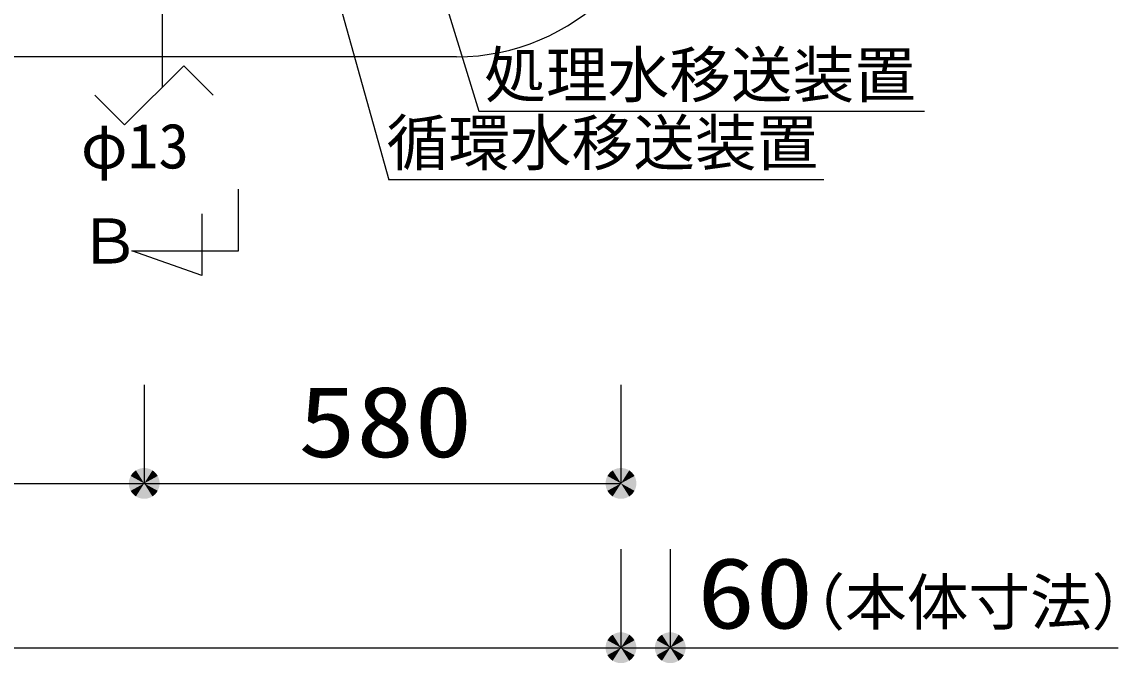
# Model space of a CAD drawing. Units: millimetres, scale not verified. Extents: x -8093 to 8093, y -5792 to 5792.
# Drawn here: x -5071 to -3738, y -150 to 631 of the extents above; entities that cross this region are included whole.
import ezdxf
from ezdxf.enums import TextEntityAlignment as Align

# ---------------------------------------------------------------- set-up
doc = ezdxf.new("R2010")
doc.units = ezdxf.units.MM
doc.header["$LTSCALE"] = 30
for name, color, linetype, lineweight in [('0-1_00クル-フ-0躯体', 3, 'Continuous', 25), ('0-3_00クル-フ-3空気管', 6, 'Continuous', 25), ('0-4_00クル-フ-6寸法', 132, 'Continuous', 25)]:
    doc.layers.add(name, color=color, linetype=linetype, lineweight=lineweight)
doc.styles.add('ＭＳ ゴシック', font='')
doc.styles.get('ＭＳ ゴシック').set_extended_font_data('MS Gothic')

msp = doc.modelspace()

# ---------------------------------------------------------------- linework, layer by layer
at = {"layer": '0-1_00クル-フ-0躯体', "color": 4}
for p, q in [((-4717.74, 770.74), (-4625.19, 438.51)), ((-4507.47, 522.1), (-3973.52, 522.1)), ((-4095.86, 438.51), (-4625.19, 438.51))]:
    msp.add_line(p, q, dxfattribs=at)
at = {"layer": '0-1_00クル-フ-0躯体'}
msp.add_line((-4542.72, 588.46), (-5922.72, 588.46), dxfattribs=at)
at = {"layer": '0-1_00クル-フ-0躯体', "color": 4}
msp.add_lwpolyline([(-4618.76, 857.41), (-4515.47, 522.1), (-4507.47, 522.1)], dxfattribs=at)
at = {"layer": '0-1_00クル-フ-0躯体'}
msp.add_lwpolyline([(-4852.8, 397.13), (-4852.8, 322.13), (-4937.8, 352.13), (-4807.8, 352.13), (-4807.8, 427.13)], dxfattribs=at)
msp.add_arc((-4542.72, 848.46), 260, 270, 0, dxfattribs=at)
at = {"layer": '0-3_00クル-フ-3空気管'}
msp.add_line((-4900.72, 1013.02), (-4900.72, 551.55), dxfattribs=at)
at = {"layer": '0-3_00クル-フ-3空気管', "color": 7}
msp.add_line((-4874.7, 577.56), (-4838.7, 541.56), dxfattribs=at)
msp.add_lwpolyline([(-4874.7, 577.56), (-4946.7, 505.56), (-4982.7, 541.56)], dxfattribs=at)
at = {"layer": '0-4_00クル-フ-6寸法', "color": 4}
for p, q in [((-4922.72, 189.21), (-4922.72, 69.21)), ((-4922.72, 189.21), (-4922.72, 69.21)), ((-4342.72, 189.21), (-4342.72, 69.21)), ((-6122.72, 69.21), (-4922.72, 69.21)), ((-4922.72, 69.21), (-4342.72, 69.21)), ((-4342.72, -10.79), (-4342.72, -130.79)), ((-4342.72, -10.79), (-4342.72, -130.79)), ((-4282.72, -10.79), (-4282.72, -130.79)), ((-6122.72, -130.79), (-4342.72, -130.79)), ((-4342.72, -130.79), (-4282.72, -130.79)), ((-4282.72, -130.79), (-3737.97, -130.79))]:
    msp.add_line(p, q, dxfattribs=at)
at = {"layer": '0-4_00クル-フ-6寸法'}
for points in [[(-4922.72, 69.21), (-4939.15, 78.24), (-4937.89, 80.23)], [(-4922.72, 69.21), (-4939.15, 78.24), (-4937.89, 80.23)], [(-4922.72, 69.21), (-4937.89, 80.23), (-4936.39, 82.05)], [(-4922.72, 69.21), (-4937.89, 80.23), (-4936.39, 82.05)], [(-4922.72, 69.21), (-4936.39, 82.05), (-4934.67, 83.66)], [(-4922.72, 69.21), (-4936.39, 82.05), (-4934.67, 83.66)], [(-4922.72, 69.21), (-4934.67, 83.66), (-4932.77, 85.04)], [(-4922.72, 69.21), (-4934.67, 83.66), (-4932.77, 85.04)], [(-4922.72, 69.21), (-4932.77, 85.04), (-4930.7, 86.18)], [(-4922.72, 69.21), (-4932.77, 85.04), (-4930.7, 86.18)], [(-4922.72, 69.21), (-4930.7, 86.18), (-4928.51, 87.04)], [(-4922.72, 69.21), (-4930.7, 86.18), (-4928.51, 87.04)], [(-4922.72, 69.21), (-4928.51, 87.04), (-4926.23, 87.63)], [(-4922.72, 69.21), (-4928.51, 87.04), (-4926.23, 87.63)], [(-4922.72, 69.21), (-4926.23, 87.63), (-4923.9, 87.92)], [(-4922.72, 69.21), (-4926.23, 87.63), (-4923.9, 87.92)], [(-4922.72, 69.21), (-4923.9, 87.92), (-4921.54, 87.92)], [(-4922.72, 69.21), (-4923.9, 87.92), (-4921.54, 87.92)], [(-4922.72, 69.21), (-4921.54, 87.92), (-4919.21, 87.63)], [(-4922.72, 69.21), (-4921.54, 87.92), (-4919.21, 87.63)], [(-4922.72, 69.21), (-4919.21, 87.63), (-4916.93, 87.04)], [(-4922.72, 69.21), (-4919.21, 87.63), (-4916.93, 87.04)], [(-4922.72, 69.21), (-4916.93, 87.04), (-4914.74, 86.18)], [(-4922.72, 69.21), (-4916.93, 87.04), (-4914.74, 86.18)], [(-4922.72, 69.21), (-4914.74, 86.18), (-4912.67, 85.04)], [(-4922.72, 69.21), (-4914.74, 86.18), (-4912.67, 85.04)], [(-4922.72, 69.21), (-4912.67, 85.04), (-4910.77, 83.66)], [(-4922.72, 69.21), (-4912.67, 85.04), (-4910.77, 83.66)], [(-4922.72, 69.21), (-4910.77, 83.66), (-4909.05, 82.05)], [(-4922.72, 69.21), (-4910.77, 83.66), (-4909.05, 82.05)], [(-4922.72, 69.21), (-4909.05, 82.05), (-4907.55, 80.23)], [(-4922.72, 69.21), (-4909.05, 82.05), (-4907.55, 80.23)], [(-4922.72, 69.21), (-4907.55, 80.23), (-4906.29, 78.24)], [(-4922.72, 69.21), (-4907.55, 80.23), (-4906.29, 78.24)], [(-4342.72, 69.21), (-4359.15, 78.24), (-4357.89, 80.23)], [(-4342.72, 69.21), (-4357.89, 80.23), (-4356.39, 82.05)], [(-4342.72, 69.21), (-4356.39, 82.05), (-4354.67, 83.66)], [(-4342.72, 69.21), (-4354.67, 83.66), (-4352.77, 85.04)], [(-4342.72, 69.21), (-4352.77, 85.04), (-4350.7, 86.18)], [(-4342.72, 69.21), (-4350.7, 86.18), (-4348.51, 87.04)], [(-4342.72, 69.21), (-4348.51, 87.04), (-4346.23, 87.63)], [(-4342.72, 69.21), (-4346.23, 87.63), (-4343.9, 87.92)], [(-4342.72, 69.21), (-4343.9, 87.92), (-4341.54, 87.92)], [(-4342.72, 69.21), (-4341.54, 87.92), (-4339.21, 87.63)], [(-4342.72, 69.21), (-4339.21, 87.63), (-4336.93, 87.04)], [(-4342.72, 69.21), (-4336.93, 87.04), (-4334.74, 86.18)], [(-4342.72, 69.21), (-4334.74, 86.18), (-4332.67, 85.04)], [(-4342.72, 69.21), (-4332.67, 85.04), (-4330.77, 83.66)], [(-4342.72, 69.21), (-4330.77, 83.66), (-4329.05, 82.05)], [(-4342.72, 69.21), (-4329.05, 82.05), (-4327.55, 80.23)], [(-4342.72, 69.21), (-4327.55, 80.23), (-4326.29, 78.24)], [(-4922.72, 69.21), (-4941.47, 69.21), (-4941.32, 71.56)], [(-4922.72, 69.21), (-4941.47, 69.21), (-4941.32, 71.56)], [(-4922.72, 69.21), (-4941.32, 66.86), (-4941.47, 69.21)], [(-4922.72, 69.21), (-4941.32, 66.86), (-4941.47, 69.21)], [(-4922.72, 69.21), (-4941.32, 71.56), (-4940.88, 73.87)], [(-4922.72, 69.21), (-4941.32, 71.56), (-4940.88, 73.87)], [(-4922.72, 69.21), (-4940.88, 64.55), (-4941.32, 66.86)], [(-4922.72, 69.21), (-4940.88, 64.55), (-4941.32, 66.86)], [(-4922.72, 69.21), (-4940.88, 73.87), (-4940.15, 76.11)], [(-4922.72, 69.21), (-4940.88, 73.87), (-4940.15, 76.11)], [(-4922.72, 69.21), (-4940.15, 62.31), (-4940.88, 64.55)], [(-4922.72, 69.21), (-4940.15, 62.31), (-4940.88, 64.55)], [(-4922.72, 69.21), (-4940.15, 76.11), (-4939.15, 78.24)], [(-4922.72, 69.21), (-4940.15, 76.11), (-4939.15, 78.24)], [(-4922.72, 69.21), (-4939.15, 60.18), (-4940.15, 62.31)], [(-4922.72, 69.21), (-4939.15, 60.18), (-4940.15, 62.31)], [(-4922.72, 69.21), (-4937.89, 58.19), (-4939.15, 60.18)], [(-4922.72, 69.21), (-4937.89, 58.19), (-4939.15, 60.18)], [(-4922.72, 69.21), (-4936.39, 56.38), (-4937.89, 58.19)], [(-4922.72, 69.21), (-4936.39, 56.38), (-4937.89, 58.19)], [(-4922.72, 69.21), (-4934.67, 54.76), (-4936.39, 56.38)], [(-4922.72, 69.21), (-4934.67, 54.76), (-4936.39, 56.38)], [(-4922.72, 69.21), (-4932.77, 53.38), (-4934.67, 54.76)], [(-4922.72, 69.21), (-4932.77, 53.38), (-4934.67, 54.76)], [(-4922.72, 69.21), (-4930.7, 52.25), (-4932.77, 53.38)], [(-4922.72, 69.21), (-4930.7, 52.25), (-4932.77, 53.38)], [(-4922.72, 69.21), (-4928.51, 51.38), (-4930.7, 52.25)], [(-4922.72, 69.21), (-4928.51, 51.38), (-4930.7, 52.25)], [(-4922.72, 69.21), (-4926.23, 50.79), (-4928.51, 51.38)], [(-4922.72, 69.21), (-4926.23, 50.79), (-4928.51, 51.38)], [(-4922.72, 69.21), (-4923.9, 50.5), (-4926.23, 50.79)], [(-4922.72, 69.21), (-4923.9, 50.5), (-4926.23, 50.79)], [(-4922.72, 69.21), (-4921.54, 50.5), (-4923.9, 50.5)], [(-4922.72, 69.21), (-4921.54, 50.5), (-4923.9, 50.5)], [(-4922.72, 69.21), (-4906.29, 78.24), (-4905.29, 76.11)], [(-4922.72, 69.21), (-4906.29, 78.24), (-4905.29, 76.11)], [(-4922.72, 69.21), (-4905.29, 76.11), (-4904.56, 73.87)], [(-4922.72, 69.21), (-4905.29, 76.11), (-4904.56, 73.87)], [(-4922.72, 69.21), (-4904.56, 73.87), (-4904.12, 71.56)], [(-4922.72, 69.21), (-4904.56, 73.87), (-4904.12, 71.56)], [(-4922.72, 69.21), (-4904.12, 71.56), (-4903.97, 69.21)], [(-4922.72, 69.21), (-4904.12, 71.56), (-4903.97, 69.21)], [(-4922.72, 69.21), (-4919.21, 50.79), (-4921.54, 50.5)], [(-4922.72, 69.21), (-4916.93, 51.38), (-4919.21, 50.79)], [(-4922.72, 69.21), (-4914.74, 52.25), (-4916.93, 51.38)], [(-4922.72, 69.21), (-4912.67, 53.38), (-4914.74, 52.25)], [(-4922.72, 69.21), (-4910.77, 54.76), (-4912.67, 53.38)], [(-4922.72, 69.21), (-4909.05, 56.38), (-4910.77, 54.76)], [(-4922.72, 69.21), (-4907.55, 58.19), (-4909.05, 56.38)], [(-4922.72, 69.21), (-4906.29, 60.18), (-4907.55, 58.19)], [(-4922.72, 69.21), (-4905.29, 62.31), (-4906.29, 60.18)], [(-4922.72, 69.21), (-4904.56, 64.55), (-4905.29, 62.31)], [(-4922.72, 69.21), (-4904.12, 66.86), (-4904.56, 64.55)], [(-4922.72, 69.21), (-4903.97, 69.21), (-4904.12, 66.86)], [(-4922.72, 69.21), (-4919.21, 50.79), (-4921.54, 50.5)], [(-4922.72, 69.21), (-4916.93, 51.38), (-4919.21, 50.79)], [(-4922.72, 69.21), (-4914.74, 52.25), (-4916.93, 51.38)], [(-4922.72, 69.21), (-4912.67, 53.38), (-4914.74, 52.25)], [(-4922.72, 69.21), (-4910.77, 54.76), (-4912.67, 53.38)], [(-4922.72, 69.21), (-4909.05, 56.38), (-4910.77, 54.76)], [(-4922.72, 69.21), (-4907.55, 58.19), (-4909.05, 56.38)], [(-4922.72, 69.21), (-4906.29, 60.18), (-4907.55, 58.19)], [(-4922.72, 69.21), (-4905.29, 62.31), (-4906.29, 60.18)], [(-4922.72, 69.21), (-4904.56, 64.55), (-4905.29, 62.31)], [(-4922.72, 69.21), (-4904.12, 66.86), (-4904.56, 64.55)], [(-4922.72, 69.21), (-4903.97, 69.21), (-4904.12, 66.86)], [(-4342.72, 69.21), (-4361.47, 69.21), (-4361.32, 71.56)], [(-4342.72, 69.21), (-4361.32, 66.86), (-4361.47, 69.21)], [(-4342.72, 69.21), (-4361.32, 71.56), (-4360.88, 73.87)], [(-4342.72, 69.21), (-4360.88, 64.55), (-4361.32, 66.86)], [(-4342.72, 69.21), (-4360.88, 73.87), (-4360.15, 76.11)], [(-4342.72, 69.21), (-4360.15, 62.31), (-4360.88, 64.55)], [(-4342.72, 69.21), (-4360.15, 76.11), (-4359.15, 78.24)], [(-4342.72, 69.21), (-4359.15, 60.18), (-4360.15, 62.31)], [(-4342.72, 69.21), (-4357.89, 58.19), (-4359.15, 60.18)], [(-4342.72, 69.21), (-4356.39, 56.38), (-4357.89, 58.19)], [(-4342.72, 69.21), (-4354.67, 54.76), (-4356.39, 56.38)], [(-4342.72, 69.21), (-4352.77, 53.38), (-4354.67, 54.76)], [(-4342.72, 69.21), (-4350.7, 52.25), (-4352.77, 53.38)], [(-4342.72, 69.21), (-4348.51, 51.38), (-4350.7, 52.25)], [(-4342.72, 69.21), (-4346.23, 50.79), (-4348.51, 51.38)], [(-4342.72, 69.21), (-4343.9, 50.5), (-4346.23, 50.79)], [(-4342.72, 69.21), (-4341.54, 50.5), (-4343.9, 50.5)], [(-4342.72, 69.21), (-4326.29, 78.24), (-4325.29, 76.11)], [(-4342.72, 69.21), (-4325.29, 76.11), (-4324.56, 73.87)], [(-4342.72, 69.21), (-4324.56, 73.87), (-4324.12, 71.56)], [(-4342.72, 69.21), (-4324.12, 71.56), (-4323.97, 69.21)], [(-4342.72, 69.21), (-4339.21, 50.79), (-4341.54, 50.5)], [(-4342.72, 69.21), (-4336.93, 51.38), (-4339.21, 50.79)], [(-4342.72, 69.21), (-4334.74, 52.25), (-4336.93, 51.38)], [(-4342.72, 69.21), (-4332.67, 53.38), (-4334.74, 52.25)], [(-4342.72, 69.21), (-4330.77, 54.76), (-4332.67, 53.38)], [(-4342.72, 69.21), (-4329.05, 56.38), (-4330.77, 54.76)], [(-4342.72, 69.21), (-4327.55, 58.19), (-4329.05, 56.38)], [(-4342.72, 69.21), (-4326.29, 60.18), (-4327.55, 58.19)], [(-4342.72, 69.21), (-4325.29, 62.31), (-4326.29, 60.18)], [(-4342.72, 69.21), (-4324.56, 64.55), (-4325.29, 62.31)], [(-4342.72, 69.21), (-4324.12, 66.86), (-4324.56, 64.55)], [(-4342.72, 69.21), (-4323.97, 69.21), (-4324.12, 66.86)], [(-4342.72, -130.79), (-4359.15, -121.76), (-4357.89, -119.77)], [(-4342.72, -130.79), (-4359.15, -121.76), (-4357.89, -119.77)], [(-4342.72, -130.79), (-4357.89, -119.77), (-4356.39, -117.95)], [(-4342.72, -130.79), (-4357.89, -119.77), (-4356.39, -117.95)], [(-4342.72, -130.79), (-4356.39, -117.95), (-4354.67, -116.34)], [(-4342.72, -130.79), (-4356.39, -117.95), (-4354.67, -116.34)], [(-4342.72, -130.79), (-4354.67, -116.34), (-4352.77, -114.96)], [(-4342.72, -130.79), (-4354.67, -116.34), (-4352.77, -114.96)], [(-4342.72, -130.79), (-4352.77, -114.96), (-4350.7, -113.82)], [(-4342.72, -130.79), (-4352.77, -114.96), (-4350.7, -113.82)], [(-4342.72, -130.79), (-4350.7, -113.82), (-4348.51, -112.96)], [(-4342.72, -130.79), (-4350.7, -113.82), (-4348.51, -112.96)], [(-4342.72, -130.79), (-4348.51, -112.96), (-4346.23, -112.37)], [(-4342.72, -130.79), (-4348.51, -112.96), (-4346.23, -112.37)], [(-4342.72, -130.79), (-4346.23, -112.37), (-4343.9, -112.08)], [(-4342.72, -130.79), (-4346.23, -112.37), (-4343.9, -112.08)], [(-4342.72, -130.79), (-4343.9, -112.08), (-4341.54, -112.08)], [(-4342.72, -130.79), (-4343.9, -112.08), (-4341.54, -112.08)], [(-4342.72, -130.79), (-4341.54, -112.08), (-4339.21, -112.37)], [(-4342.72, -130.79), (-4341.54, -112.08), (-4339.21, -112.37)], [(-4342.72, -130.79), (-4339.21, -112.37), (-4336.93, -112.96)], [(-4342.72, -130.79), (-4339.21, -112.37), (-4336.93, -112.96)], [(-4342.72, -130.79), (-4336.93, -112.96), (-4334.74, -113.82)], [(-4342.72, -130.79), (-4336.93, -112.96), (-4334.74, -113.82)], [(-4342.72, -130.79), (-4334.74, -113.82), (-4332.67, -114.96)], [(-4342.72, -130.79), (-4334.74, -113.82), (-4332.67, -114.96)], [(-4342.72, -130.79), (-4332.67, -114.96), (-4330.77, -116.34)], [(-4342.72, -130.79), (-4332.67, -114.96), (-4330.77, -116.34)], [(-4342.72, -130.79), (-4330.77, -116.34), (-4329.05, -117.95)], [(-4342.72, -130.79), (-4330.77, -116.34), (-4329.05, -117.95)], [(-4342.72, -130.79), (-4329.05, -117.95), (-4327.55, -119.77)], [(-4342.72, -130.79), (-4329.05, -117.95), (-4327.55, -119.77)], [(-4342.72, -130.79), (-4327.55, -119.77), (-4326.29, -121.76)], [(-4342.72, -130.79), (-4327.55, -119.77), (-4326.29, -121.76)], [(-4282.72, -130.79), (-4299.15, -121.76), (-4297.89, -119.77)], [(-4282.72, -130.79), (-4297.89, -119.77), (-4296.39, -117.95)], [(-4282.72, -130.79), (-4296.39, -117.95), (-4294.67, -116.34)], [(-4282.72, -130.79), (-4294.67, -116.34), (-4292.77, -114.96)], [(-4282.72, -130.79), (-4292.77, -114.96), (-4290.7, -113.82)], [(-4282.72, -130.79), (-4290.7, -113.82), (-4288.51, -112.96)], [(-4282.72, -130.79), (-4288.51, -112.96), (-4286.23, -112.37)], [(-4282.72, -130.79), (-4286.23, -112.37), (-4283.9, -112.08)], [(-4282.72, -130.79), (-4283.9, -112.08), (-4281.54, -112.08)], [(-4282.72, -130.79), (-4281.54, -112.08), (-4279.21, -112.37)], [(-4282.72, -130.79), (-4279.21, -112.37), (-4276.93, -112.96)], [(-4282.72, -130.79), (-4276.93, -112.96), (-4274.74, -113.82)], [(-4282.72, -130.79), (-4274.74, -113.82), (-4272.67, -114.96)], [(-4282.72, -130.79), (-4272.67, -114.96), (-4270.77, -116.34)], [(-4282.72, -130.79), (-4270.77, -116.34), (-4269.05, -117.95)], [(-4282.72, -130.79), (-4269.05, -117.95), (-4267.55, -119.77)], [(-4282.72, -130.79), (-4267.55, -119.77), (-4266.29, -121.76)], [(-4342.72, -130.79), (-4361.47, -130.79), (-4361.32, -128.44)], [(-4342.72, -130.79), (-4361.47, -130.79), (-4361.32, -128.44)], [(-4342.72, -130.79), (-4361.32, -133.14), (-4361.47, -130.79)], [(-4342.72, -130.79), (-4361.32, -133.14), (-4361.47, -130.79)], [(-4342.72, -130.79), (-4361.32, -128.44), (-4360.88, -126.13)], [(-4342.72, -130.79), (-4361.32, -128.44), (-4360.88, -126.13)], [(-4342.72, -130.79), (-4360.88, -135.45), (-4361.32, -133.14)], [(-4342.72, -130.79), (-4360.88, -135.45), (-4361.32, -133.14)], [(-4342.72, -130.79), (-4360.88, -126.13), (-4360.15, -123.89)], [(-4342.72, -130.79), (-4360.88, -126.13), (-4360.15, -123.89)], [(-4342.72, -130.79), (-4360.15, -137.69), (-4360.88, -135.45)], [(-4342.72, -130.79), (-4360.15, -137.69), (-4360.88, -135.45)], [(-4342.72, -130.79), (-4360.15, -123.89), (-4359.15, -121.76)], [(-4342.72, -130.79), (-4360.15, -123.89), (-4359.15, -121.76)], [(-4342.72, -130.79), (-4359.15, -139.82), (-4360.15, -137.69)], [(-4342.72, -130.79), (-4359.15, -139.82), (-4360.15, -137.69)], [(-4342.72, -130.79), (-4357.89, -141.81), (-4359.15, -139.82)], [(-4342.72, -130.79), (-4357.89, -141.81), (-4359.15, -139.82)], [(-4342.72, -130.79), (-4356.39, -143.62), (-4357.89, -141.81)], [(-4342.72, -130.79), (-4356.39, -143.62), (-4357.89, -141.81)], [(-4342.72, -130.79), (-4354.67, -145.24), (-4356.39, -143.62)], [(-4342.72, -130.79), (-4354.67, -145.24), (-4356.39, -143.62)], [(-4342.72, -130.79), (-4352.77, -146.62), (-4354.67, -145.24)], [(-4342.72, -130.79), (-4352.77, -146.62), (-4354.67, -145.24)], [(-4342.72, -130.79), (-4350.7, -147.75), (-4352.77, -146.62)], [(-4342.72, -130.79), (-4350.7, -147.75), (-4352.77, -146.62)], [(-4342.72, -130.79), (-4348.51, -148.62), (-4350.7, -147.75)], [(-4342.72, -130.79), (-4348.51, -148.62), (-4350.7, -147.75)], [(-4342.72, -130.79), (-4346.23, -149.21), (-4348.51, -148.62)], [(-4342.72, -130.79), (-4346.23, -149.21), (-4348.51, -148.62)], [(-4342.72, -130.79), (-4343.9, -149.5), (-4346.23, -149.21)], [(-4342.72, -130.79), (-4343.9, -149.5), (-4346.23, -149.21)], [(-4342.72, -130.79), (-4341.54, -149.5), (-4343.9, -149.5)], [(-4342.72, -130.79), (-4341.54, -149.5), (-4343.9, -149.5)], [(-4342.72, -130.79), (-4326.29, -121.76), (-4325.29, -123.89)], [(-4342.72, -130.79), (-4326.29, -121.76), (-4325.29, -123.89)], [(-4342.72, -130.79), (-4325.29, -123.89), (-4324.56, -126.13)], [(-4342.72, -130.79), (-4325.29, -123.89), (-4324.56, -126.13)], [(-4342.72, -130.79), (-4324.56, -126.13), (-4324.12, -128.44)], [(-4342.72, -130.79), (-4324.56, -126.13), (-4324.12, -128.44)], [(-4342.72, -130.79), (-4324.12, -128.44), (-4323.97, -130.79)], [(-4342.72, -130.79), (-4324.12, -128.44), (-4323.97, -130.79)], [(-4342.72, -130.79), (-4339.21, -149.21), (-4341.54, -149.5)], [(-4342.72, -130.79), (-4336.93, -148.62), (-4339.21, -149.21)], [(-4342.72, -130.79), (-4334.74, -147.75), (-4336.93, -148.62)], [(-4342.72, -130.79), (-4332.67, -146.62), (-4334.74, -147.75)], [(-4342.72, -130.79), (-4330.77, -145.24), (-4332.67, -146.62)], [(-4342.72, -130.79), (-4329.05, -143.62), (-4330.77, -145.24)], [(-4342.72, -130.79), (-4327.55, -141.81), (-4329.05, -143.62)], [(-4342.72, -130.79), (-4326.29, -139.82), (-4327.55, -141.81)], [(-4342.72, -130.79), (-4325.29, -137.69), (-4326.29, -139.82)], [(-4342.72, -130.79), (-4324.56, -135.45), (-4325.29, -137.69)], [(-4342.72, -130.79), (-4324.12, -133.14), (-4324.56, -135.45)], [(-4342.72, -130.79), (-4323.97, -130.79), (-4324.12, -133.14)], [(-4342.72, -130.79), (-4339.21, -149.21), (-4341.54, -149.5)], [(-4342.72, -130.79), (-4336.93, -148.62), (-4339.21, -149.21)], [(-4342.72, -130.79), (-4334.74, -147.75), (-4336.93, -148.62)], [(-4342.72, -130.79), (-4332.67, -146.62), (-4334.74, -147.75)], [(-4342.72, -130.79), (-4330.77, -145.24), (-4332.67, -146.62)], [(-4342.72, -130.79), (-4329.05, -143.62), (-4330.77, -145.24)], [(-4342.72, -130.79), (-4327.55, -141.81), (-4329.05, -143.62)], [(-4342.72, -130.79), (-4326.29, -139.82), (-4327.55, -141.81)], [(-4342.72, -130.79), (-4325.29, -137.69), (-4326.29, -139.82)], [(-4342.72, -130.79), (-4324.56, -135.45), (-4325.29, -137.69)], [(-4342.72, -130.79), (-4324.12, -133.14), (-4324.56, -135.45)], [(-4342.72, -130.79), (-4323.97, -130.79), (-4324.12, -133.14)], [(-4282.72, -130.79), (-4301.47, -130.79), (-4301.32, -128.44)], [(-4282.72, -130.79), (-4301.32, -133.14), (-4301.47, -130.79)], [(-4282.72, -130.79), (-4301.32, -128.44), (-4300.88, -126.13)], [(-4282.72, -130.79), (-4300.88, -135.45), (-4301.32, -133.14)], [(-4282.72, -130.79), (-4300.88, -126.13), (-4300.15, -123.89)], [(-4282.72, -130.79), (-4300.15, -137.69), (-4300.88, -135.45)], [(-4282.72, -130.79), (-4300.15, -123.89), (-4299.15, -121.76)], [(-4282.72, -130.79), (-4299.15, -139.82), (-4300.15, -137.69)], [(-4282.72, -130.79), (-4297.89, -141.81), (-4299.15, -139.82)], [(-4282.72, -130.79), (-4296.39, -143.62), (-4297.89, -141.81)], [(-4282.72, -130.79), (-4294.67, -145.24), (-4296.39, -143.62)], [(-4282.72, -130.79), (-4292.77, -146.62), (-4294.67, -145.24)], [(-4282.72, -130.79), (-4290.7, -147.75), (-4292.77, -146.62)], [(-4282.72, -130.79), (-4288.51, -148.62), (-4290.7, -147.75)], [(-4282.72, -130.79), (-4286.23, -149.21), (-4288.51, -148.62)], [(-4282.72, -130.79), (-4283.9, -149.5), (-4286.23, -149.21)], [(-4282.72, -130.79), (-4281.54, -149.5), (-4283.9, -149.5)], [(-4282.72, -130.79), (-4266.29, -121.76), (-4265.29, -123.89)], [(-4282.72, -130.79), (-4265.29, -123.89), (-4264.56, -126.13)], [(-4282.72, -130.79), (-4264.56, -126.13), (-4264.12, -128.44)], [(-4282.72, -130.79), (-4264.12, -128.44), (-4263.97, -130.79)], [(-4282.72, -130.79), (-4279.21, -149.21), (-4281.54, -149.5)], [(-4282.72, -130.79), (-4276.93, -148.62), (-4279.21, -149.21)], [(-4282.72, -130.79), (-4274.74, -147.75), (-4276.93, -148.62)], [(-4282.72, -130.79), (-4272.67, -146.62), (-4274.74, -147.75)], [(-4282.72, -130.79), (-4270.77, -145.24), (-4272.67, -146.62)], [(-4282.72, -130.79), (-4269.05, -143.62), (-4270.77, -145.24)], [(-4282.72, -130.79), (-4267.55, -141.81), (-4269.05, -143.62)], [(-4282.72, -130.79), (-4266.29, -139.82), (-4267.55, -141.81)], [(-4282.72, -130.79), (-4265.29, -137.69), (-4266.29, -139.82)], [(-4282.72, -130.79), (-4264.56, -135.45), (-4265.29, -137.69)], [(-4282.72, -130.79), (-4264.12, -133.14), (-4264.56, -135.45)], [(-4282.72, -130.79), (-4263.97, -130.79), (-4264.12, -133.14)]]:
    msp.add_solid(points, dxfattribs=at)

# ---------------------------------------------------------------- texts
at = {"layer": '0-1_00クル-フ-0躯体', "color": 4, "style": 'ＭＳ ゴシック'}
for s, p in [('処理水移送装置', (-4508.95, 522.57)), ('循環水移送装置', (-4627.83, 439.81)), ('Ｂ', (-5002.59, 320.25))]:
    msp.add_text(s, height=54.99, dxfattribs=at).set_placement(p, align=Align.BOTTOM_LEFT)
at = {"layer": '0-3_00クル-フ-3空気管', "color": 4, "style": 'ＭＳ ゴシック'}
msp.add_text('φ13', height=54.99, dxfattribs=at).set_placement((-4999.74, 436.01), align=Align.BOTTOM_LEFT)
at = {"layer": '0-4_00クル-フ-6寸法', "color": 3, "style": 'ＭＳ ゴシック', "width": 1.2}
for s, p in [('580', (-4735.58, 75.06)), ('60', (-4250.06, -133.46))]:
    msp.add_text(s, height=86.66, dxfattribs=at).set_placement(p, align=Align.BOTTOM_LEFT)
at = {"layer": '0-4_00クル-フ-6寸法', "color": 4, "style": 'ＭＳ ゴシック'}
msp.add_text('（本体寸法）', height=54.99, dxfattribs=at).set_placement((-4145.03, -119.3), align=Align.BOTTOM_LEFT)

doc.saveas('drawing.dxf')
